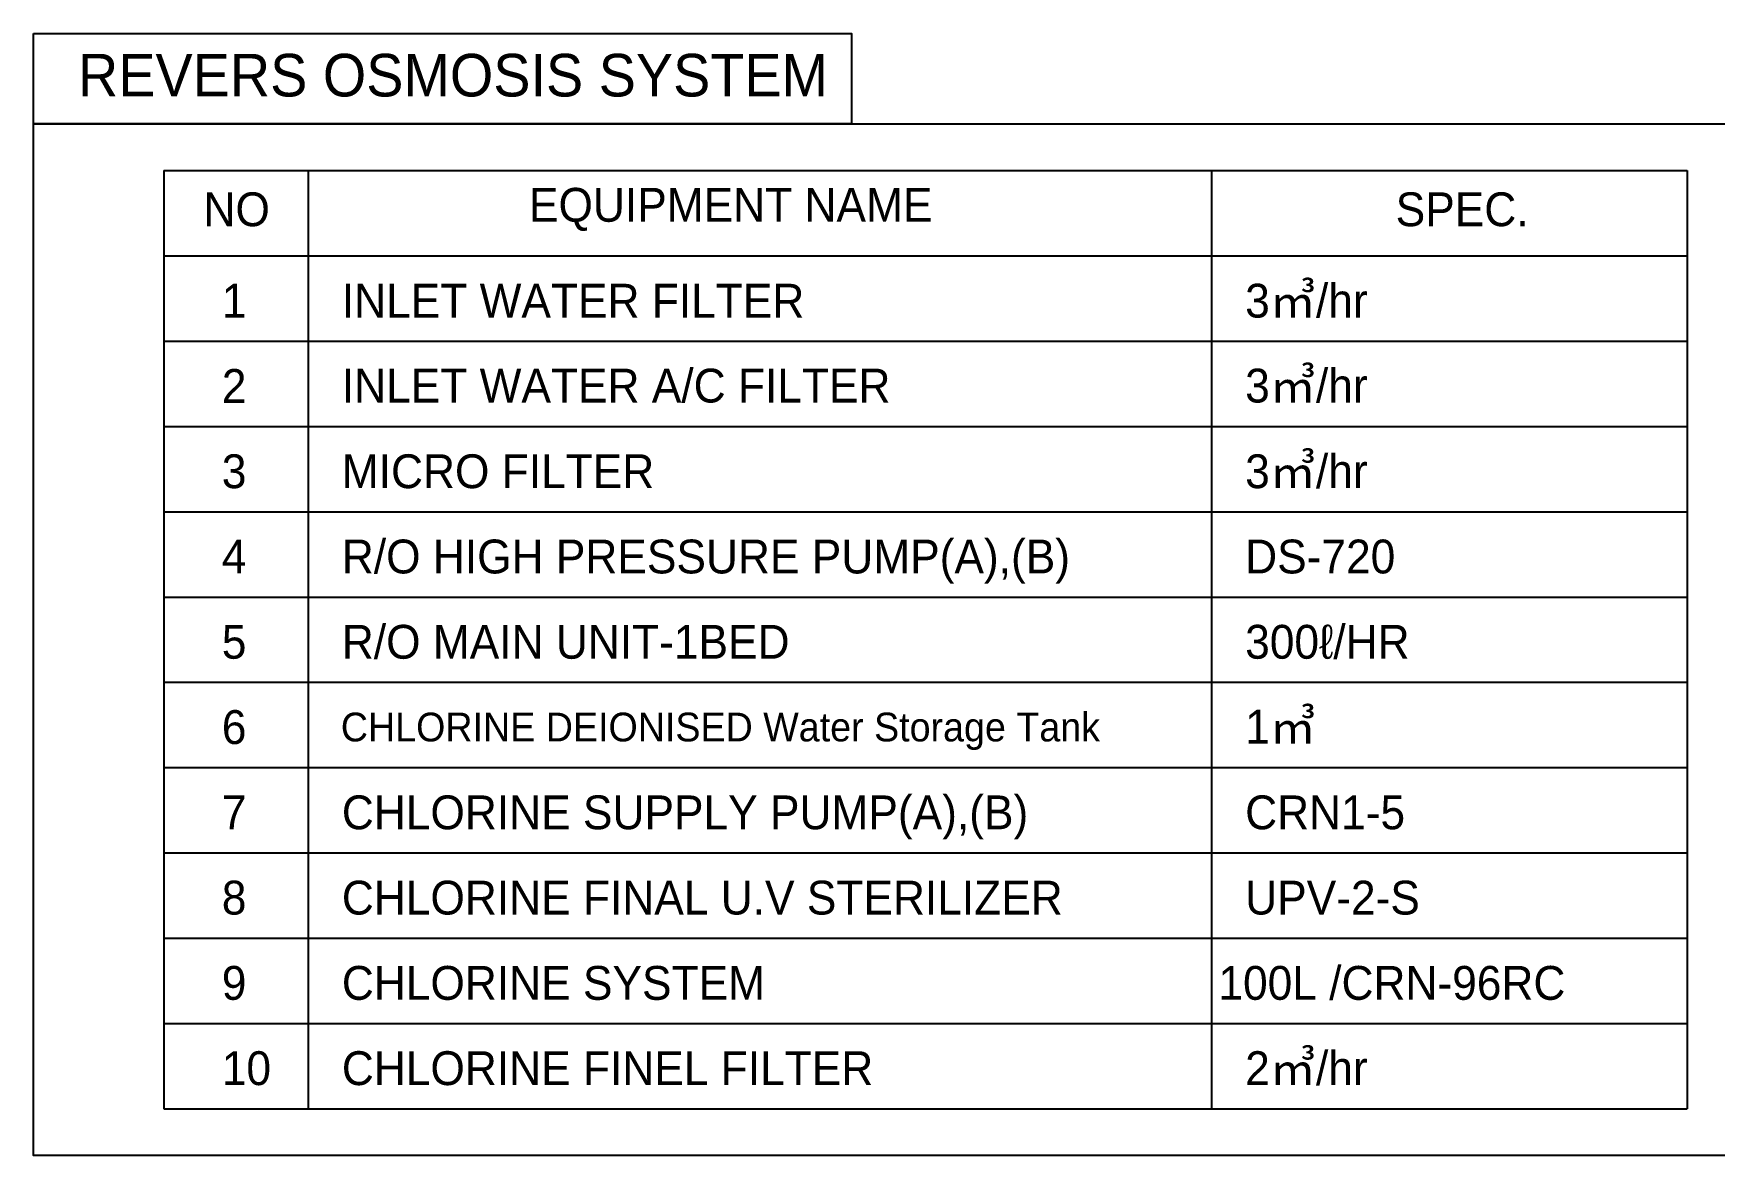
# Model space of a CAD drawing. Header units: millimetres. Extents: x 10903 to 284569, y 2319 to 62017.
# Drawn here: x 128940 to 143837, y 3219 to 13165 of the extents above; entities that cross this region are included whole.
import ezdxf

# ---------------------------------------------------------------- set-up
doc = ezdxf.new("R2010")
doc.units = ezdxf.units.MM
doc.layers.add('RO', color=4, linetype='Continuous')
doc.layers.add('UTIL-RO', color=4, linetype='Continuous')
doc.styles.add('굴림', font='simple.shx', dxfattribs={"bigfont": 'whgtxt.shx'})
doc.styles.add('울릉도B', font='HYWULM.TTF')

msp = doc.modelspace()

# ---------------------------------------------------------------- linework, layer by layer
at = {"layer": 'RO', "color": 1}
for p, q in [((130094.2, 11950.3), (143595.6, 11950.3)), ((130094.2, 11950.3), (130094.2, 3633)), ((131373.1, 11950.3), (131373.1, 3633)), ((139379.6, 11950.3), (139379.6, 3633)), ((143595.6, 11950.3), (143595.6, 4389.1)), ((143595.6, 11950.3), (143595.6, 3633)), ((130094.2, 11194.2), (143595.6, 11194.2)), ((130094.2, 10438), (143595.6, 10438)), ((130094.2, 9681.9), (143595.6, 9681.9)), ((130094.2, 8925.8), (143595.6, 8925.8)), ((130094.2, 8169.7), (143595.6, 8169.7)), ((130094.2, 7413.6), (143595.6, 7413.6)), ((130094.2, 6657.4), (143595.6, 6657.4)), ((130094.2, 5901.3), (143595.6, 5901.3)), ((130094.2, 5145.2), (143595.6, 5145.2)), ((130094.2, 4389.1), (143595.6, 4389.1)), ((130094.2, 3633), (143595.6, 3633))]:
    msp.add_line(p, q, dxfattribs=at)
at = {"layer": 'UTIL-RO', "linetype": 'Continuous', "lineweight": -3}
for points in [[(128940.2, 13165.5), (136188.7, 13165.5), (136188.7, 12366.3), (128940.2, 12366.3)], [(128940.2, 12366.3), (153127.7, 12366.3), (153127.7, 3218.8), (128940.2, 3218.8)]]:
    msp.add_lwpolyline(points, close=True, dxfattribs=at)

# ---------------------------------------------------------------- texts
at = {"layer": 'RO', "color": 7, "style": '울릉도B'}
for s, height, p in [('EQUIPMENT NAME', 300, (133330.8, 11497.3)), ('NO', 300, (130445.9, 11457.8)), ('SPEC.', 300, (141012.7, 11457.8)), ('1', 300, (130608.3, 10647.3)), ('INLET WATER FILTER ', 300, (131672.2, 10647.3)), ('3㎥/hr', 300, (139678.7, 10647.3)), ('2', 300, (130608.3, 9891.1)), ('INLET WATER A/C FILTER', 300, (131672.2, 9894.4)), ('3㎥/hr', 300, (139678.7, 9894.4)), ('3', 300, (130608.3, 9135)), ('MICRO FILTER ', 300, (131672.2, 9135)), ('3㎥/hr', 300, (139678.7, 9135)), ('4', 300, (130608.3, 8378.9)), ('R/O HIGH PRESSURE PUMP(A),(B) ', 300, (131672.2, 8378.9)), ('DS-720', 300, (139678.7, 8378.9)), ('5', 300, (130608.3, 7622.8)), ('R/O MAIN UNIT-1BED ', 300, (131672.2, 7622.8)), ('300ℓ/HR', 300, (139678.7, 7622.8)), ('6', 300, (130608.3, 6866.7)), ('CHLORINE DEIONISED Water Storage Tank ', 255, (131663, 6889.6)), ('1㎥ ', 300, (139678.7, 6869.9)), ('7', 300, (130608.3, 6110.5)), ('CHLORINE SUPPLY PUMP(A),(B) ', 300, (131672.2, 6110.5)), ('CRN1-5', 300, (139678.7, 6110.5)), ('8', 300, (130608.3, 5354.4)), ('CHLORINE FINAL U.V STERILIZER ', 300, (131672.2, 5354.4)), ('UPV-2-S', 300, (139678.7, 5354.4)), ('9', 300, (130608.3, 4598.3)), ('CHLORINE SYSTEM', 300, (131672.2, 4598.3)), ('100L /CRN-96RC', 300, (139441.6, 4598.3)), ('2㎥/hr ', 300, (139678.7, 3842.2)), ('10', 300, (130608.3, 3842.2)), ('CHLORINE FINEL FILTER', 300, (131672.2, 3842.2))]:
    msp.add_text(s, height=height, dxfattribs=at).set_placement(p)
at = {"layer": 'RO', "color": 7, "insert": (126506.8, 12986), "char_height": 377.922, "width": 11601.487, "attachment_point": 1, "style": '굴림'}
msp.add_mtext('{\\W8.90749; }  {\\fDotum|b0|i0|c129|p50;REVERS OSMOSIS SYSTEM}', dxfattribs=at)

doc.saveas('drawing.dxf')
